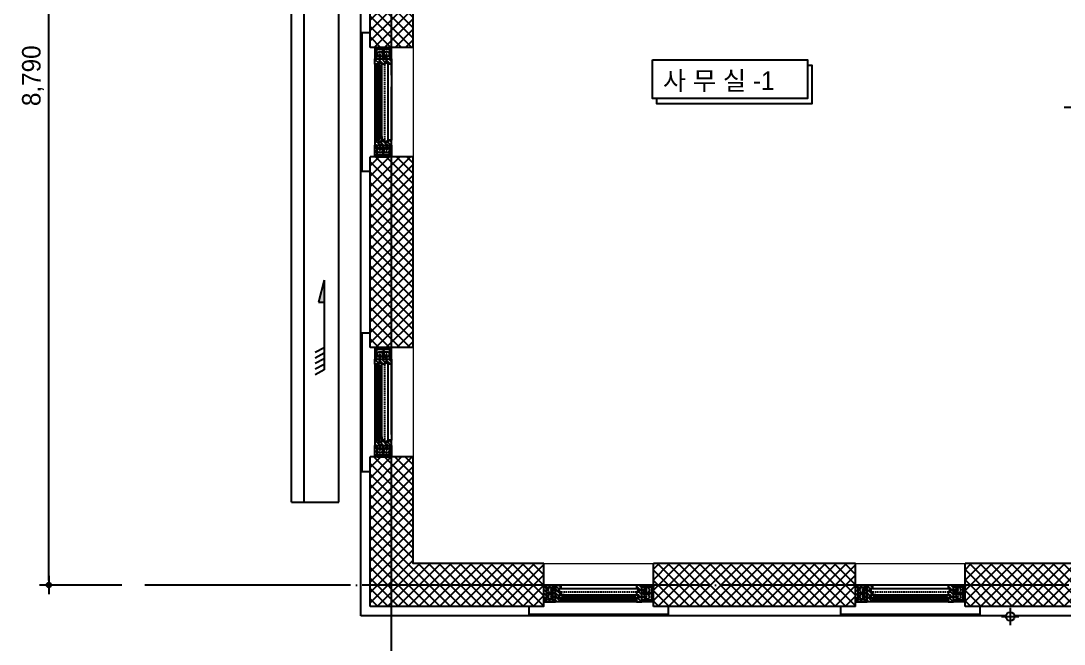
# Model space of a CAD drawing. Extents: x 25324 to 58964, y -129942 to -106182.
# Drawn here: x 30060 to 39065, y -122017 to -116638 of the extents above; entities that cross this region are included whole.
import ezdxf

# ---------------------------------------------------------------- set-up
doc = ezdxf.new("R2010")
doc.units = 0
doc.header["$LTSCALE"] = 50
doc.header["$MEASUREMENT"] = 0
doc.header["$PDMODE"] = 35
doc.header["$PDSIZE"] = -10
doc.linetypes.add('CEN', pattern=[62, 60, -1, 0, -1])
doc.linetypes.add('HIDDEN', pattern=[0.375, 0.25, -0.125])
doc.layers.get('0').update_dxf_attribs({"linetype": 'CONTINUOUS'})
doc.layers.get('DEFPOINTS').update_dxf_attribs({"linetype": 'CONTINUOUS'})
for name, color, linetype in [('4', 4, 'CONTINUOUS'), ('9', 9, 'CONTINUOUS'), ('CEN', 1, 'CEN'), ('COR', 4, 'CONTINUOUS'), ('DIM', 7, 'CONTINUOUS'), ('ele-3', 6, 'CONTINUOUS'), ('h', 5, 'CONTINUOUS'), ('ha', 30, 'CONTINUOUS'), ('hid', 5, 'HIDDEN'), ('SYM', 7, 'CONTINUOUS'), ('W-1', 3, 'CONTINUOUS'), ('W-2', 2, 'CONTINUOUS'), ('WAL', 3, 'CONTINUOUS'), ('WID', 4, 'CONTINUOUS')]:
    doc.layers.add(name, color=color, linetype=linetype)
doc.layers.add('입면파란선', color=4, linetype='CONTINUOUS', lineweight=20)
doc.styles.add('GHS', font='HYWULM_0.TTF')
doc.styles.add('현창', font='HYWULM_0.TTF')
doc.dimstyles.new('STANDARD$0', dxfattribs={"dimscale": 30, "dimtxt": 3, "dimasz": 1, "dimexe": 2, "dimexo": 5, "dimgap": 0.9, "dimtad": 1, "dimtoh": 1, "dimdec": 4, "dimzin": 0, "dimdsep": 46, "dimlunit": 6, "dimtxsty": 'GHS', "dimblk1": 'DIMDOT', "dimblk2": 'DIMDOT', "dimsah": 1, "dimcen": 0.09, "dimadec": 0, "dimazin": 0, "dimtfac": 1, "dimtdec": 4, "dimtofl": 0, "dimtmove": 2, "dimatfit": 3, "dimldrblk": 'DIMDOT', "dimfxl": 1, "dimtolj": 1, "dimtzin": 0, "dimarcsym": 0})
pattern_1 = [(315, (-52535.362, -196243.892), (-15.715448, -15.715448), [])]
pattern_2 = [(315, (-52480.362, -196243.892), (-15.715448, -15.715448), [])]
pattern_3 = [(45, (140451.55, -233851.844), (-44.90128, 44.90128), []), (135, (140451.55, -233851.844), (-44.90128, -44.90128), [])]
pattern_4 = [(315, (-49845.362, -196243.892), (-15.715448, -15.715448), [])]
pattern_5 = [(315, (-49790.362, -196243.892), (-15.715448, -15.715448), [])]
pattern_6 = [(135, (-41477.07, -204922.183), (-15.715448, -15.715448), [])]
pattern_7 = [(135, (-41477.07, -207512.183), (-15.715448, -15.715448), [])]
pattern_8 = [(135, (-41477.07, -207457.183), (-15.715448, -15.715448), [])]
pattern_9 = [(135, (-41477.07, -204867.183), (-15.715448, -15.715448), [])]

# ---------------------------------------------------------------- blocks, each defined once
blk = doc.blocks.new('화살표')
at = {"layer": 'COR'}
blk.add_hatch(color=256, dxfattribs=at).paths.add_polyline_path([(8, 2), (246, 2), (246, 64)])
for p, q in [((8, 2), (246, 64)), ((8, 2), (977, 2)), ((246, 64), (246, 2)), ((737, 2), (789, 100)), ((797, 2), (849, 100)), ((857, 2), (909, 100)), ((917, 2), (969, 100)), ((977, 2), (1029, 100))]:
    blk.add_line(p, q, dxfattribs=at)
blk = doc.blocks.new('배수로화살표')
at = {"layer": 'DIM', "xscale": -1.600000000005821, "yscale": 1.600000000005821, "zscale": 1.6}
blk.add_blockref('화살표', (-6804, 3761), dxfattribs=at)
blk = doc.blocks.new('DIMDOT')
at = {"linetype": 'Continuous'}
blk.add_line((-2, 0), (2, 0), dxfattribs=at)
for radius in [0.5, 0.25]:
    blk.add_circle((0, 0), radius, dxfattribs=at)
blk = doc.blocks.new('*D18')
at = {"layer": 'DEFPOINTS', "color": 0}
for p in [(30300.4, -112716.6), (31130.7, -112716.6), (31130.7, -121506.6)]:
    blk.add_point(p, dxfattribs=at)
at = {"layer": 'SYM', "color": 211, "lineweight": -2}
for p, q in [((30930.7, -112716.6), (30220.4, -112716.6)), ((30300.4, -121466.6), (30300.4, -112756.6)), ((30930.7, -121506.6), (30220.4, -121506.6))]:
    blk.add_line(p, q, dxfattribs=at)
at = {"layer": 'SYM', "color": 211, "lineweight": -2, "xscale": 40, "yscale": 40, "zscale": 40}
for p, rotation in [((30300.4, -112716.6), 90), ((30300.4, -121506.6), 270)]:
    blk.add_blockref('DIMDOT', p, dxfattribs=dict(at, rotation=rotation))
at = {"layer": 'SYM', "color": 0, "insert": (30164.8, -117111.6), "char_height": 160, "attachment_point": 5, "rotation": 90, "style": '현창'}
blk.add_mtext('\\A1;8,790', dxfattribs=at)

msp = doc.modelspace()

# ---------------------------------------------------------------- hatches: boundary and pattern name
at = {"layer": '9'}
h = msp.add_hatch(dxfattribs=at)
h.set_pattern_fill('ANSI31', color=256, scale=7, angle=450, style=0)
h.set_pattern_definition([(135, (-41460.763, -204867.183), (-15.715448, -15.715448), [])])
h.paths.add_polyline_path([(33115.27082, -116966.55083), (33133.27082, -116966.55083), (33133.27082, -116866.55083), (33115.27082, -116866.55083)])
h = msp.add_hatch(dxfattribs=at)
h.set_pattern_fill('ANSI31', color=256, scale=7, angle=450, style=0)
h.set_pattern_definition(pattern_9)
h.paths.add_polyline_path([(33133.27082, -116884.55083), (33133.27082, -116866.55083), (33242.27082, -116866.55083), (33242.27082, -116884.55083)])
h = msp.add_hatch(dxfattribs=at)
h.set_pattern_fill('ANSI31', color=256, scale=7, angle=450, style=0)
h.set_pattern_definition([(135, (-41333.763, -204867.183), (-15.715448, -15.715448), [])])
h.paths.add_polyline_path([(33242.27082, -116966.55083), (33260.27082, -116966.55083), (33260.27082, -116866.55083), (33242.27082, -116866.55083)])
h = msp.add_hatch(dxfattribs=at)
h.set_pattern_fill('ANSI31', color=256, scale=7, angle=450, style=0)
h.set_pattern_definition([(135, (98827.343, 15740.744), (-15.7154482, -15.7154482), [])])
h.paths.add_polyline_path([(33146.27082, -116996.55083), (33146.27082, -117011.55083), (33115.27082, -117011.55083), (33115.27082, -116996.55083), (33115.27082, -116966.55083), (33260.27082, -116966.55083), (33260.27082, -117011.55083), (33230.27082, -117011.55083), (33230.27082, -116996.55083), (33200.27082, -116996.55083), (33200.27082, -117011.55083), (33176.27082, -117011.55083), (33176.27082, -116996.55083)])
h = msp.add_hatch(dxfattribs=at)
h.set_pattern_fill('ANSI31', color=256, scale=7, angle=450, style=0)
h.set_pattern_definition(pattern_9)
h.paths.add_polyline_path([(33183.27082, -116894.55083), (33193.27082, -116894.55083), (33193.27082, -116956.55083), (33183.27082, -116956.55083)])
h = msp.add_hatch(dxfattribs=at)
h.set_pattern_fill('ANSI31', color=256, scale=7, angle=360, style=0)
h.set_pattern_definition([(315, (-55870.314, -190427.8), (-15.715448, -15.715448), [])])
h.paths.add_polyline_path([(33161.27082, -117032.55083), (33161.27082, -117041.55083), (33176.27082, -117041.55083), (33176.27082, -116996.55083), (33146.27082, -116996.55083), (33146.27082, -117032.55083), (33153.27082, -117032.55083), (33156.27082, -117032.55083)])
h = msp.add_hatch(dxfattribs=at)
h.set_pattern_fill('ANSI31', color=256, scale=7, angle=450, style=0)
h.set_pattern_definition([(315, (97751.754, -147666.57), (15.715448, 15.715448), [])])
h.paths.add_polyline_path([(33151.27082, -117348.05083), (33151.27082, -117330.05083), (33153.77082, -117324.05083), (33156.27082, -117324.05083), (33156.27082, -117331.05083), (33161.27082, -117331.05083), (33161.27082, -117324.05083), (33171.27082, -117324.05083), (33171.27082, -117354.05083), (33161.27082, -117354.05083), (33161.27082, -117347.05083), (33156.27082, -117347.05083), (33156.27082, -117354.05083), (33153.77082, -117354.05083)])
h = msp.add_hatch(dxfattribs=at)
h.set_pattern_fill('ANSI31', color=256, scale=7, angle=450, style=0)
h.set_pattern_definition([(315, (97751.754, -147666.57), (15.715448, 15.715448), [])])
h.paths.add_polyline_path([(33151.27082, -117348.05083), (33151.27082, -117330.05083), (33153.77082, -117324.05083), (33156.27082, -117324.05083), (33156.27082, -117331.05083), (33161.27082, -117331.05083), (33161.27082, -117324.05083), (33171.27082, -117324.05083), (33171.27082, -117354.05083), (33161.27082, -117354.05083), (33161.27082, -117347.05083), (33156.27082, -117347.05083), (33156.27082, -117354.05083), (33153.77082, -117354.05083)])
h = msp.add_hatch(dxfattribs=at)
h.set_pattern_fill('ANSI31', color=256, scale=7, angle=450, style=0)
h.set_pattern_definition([(135, (98827.343, 15955.744), (-15.7154482, -15.7154482), [])])
h.paths.add_polyline_path([(33146.27082, -117681.55083), (33146.27082, -117666.55083), (33115.27082, -117666.55083), (33115.27082, -117681.55083), (33115.27082, -117711.55083), (33260.27082, -117711.55083), (33260.27082, -117666.55083), (33230.27082, -117666.55083), (33230.27082, -117681.55083), (33200.27082, -117681.55083), (33200.27082, -117666.55083), (33176.27082, -117666.55083), (33176.27082, -117681.55083)])
h = msp.add_hatch(dxfattribs=at)
h.set_pattern_fill('ANSI31', color=256, scale=7, angle=360, style=0)
h.set_pattern_definition([(45, (-55870.314, -44250.302), (-15.715448, 15.715448), [])])
h.paths.add_polyline_path([(33161.27082, -117645.55083), (33161.27082, -117636.55083), (33176.27082, -117636.55083), (33176.27082, -117681.55083), (33146.27082, -117681.55083), (33146.27082, -117645.55083), (33153.27082, -117645.55083), (33156.27082, -117645.55083)])
h = msp.add_hatch(dxfattribs=at)
h.set_pattern_fill('ANSI31', color=256, scale=7, angle=450, style=0)
h.set_pattern_definition([(135, (-41460.763, -204922.183), (-15.715448, -15.715448), [])])
h.paths.add_polyline_path([(33115.27082, -117711.55083), (33133.27082, -117711.55083), (33133.27082, -117811.55083), (33115.27082, -117811.55083)])
h = msp.add_hatch(dxfattribs=at)
h.set_pattern_fill('ANSI31', color=256, scale=7, angle=450, style=0)
h.set_pattern_definition(pattern_6)
h.paths.add_polyline_path([(33183.27082, -117783.55083), (33193.27082, -117783.55083), (33193.27082, -117721.55083), (33183.27082, -117721.55083)])
h = msp.add_hatch(dxfattribs=at)
h.set_pattern_fill('ANSI31', color=256, scale=7, angle=450, style=0)
h.set_pattern_definition([(135, (-41333.763, -204922.183), (-15.715448, -15.715448), [])])
h.paths.add_polyline_path([(33242.27082, -117711.55083), (33260.27082, -117711.55083), (33260.27082, -117811.55083), (33242.27082, -117811.55083)])
h = msp.add_hatch(dxfattribs=at)
h.set_pattern_fill('ANSI31', color=256, scale=7, angle=450, style=0)
h.set_pattern_definition(pattern_6)
h.paths.add_polyline_path([(33133.27082, -117793.55083), (33133.27082, -117811.55083), (33242.27082, -117811.55083), (33242.27082, -117793.55083)])
h = msp.add_hatch(dxfattribs=at)
h.set_pattern_fill('ANSI31', color=256, scale=7, angle=450, style=0)
h.set_pattern_definition([(135, (-41460.763, -207457.183), (-15.715448, -15.715448), [])])
h.paths.add_polyline_path([(33115.27082, -119556.55083), (33133.27082, -119556.55083), (33133.27082, -119456.55083), (33115.27082, -119456.55083)])
h = msp.add_hatch(dxfattribs=at)
h.set_pattern_fill('ANSI31', color=256, scale=7, angle=450, style=0)
h.set_pattern_definition(pattern_8)
h.paths.add_polyline_path([(33133.27082, -119474.55083), (33133.27082, -119456.55083), (33242.27082, -119456.55083), (33242.27082, -119474.55083)])
h = msp.add_hatch(dxfattribs=at)
h.set_pattern_fill('ANSI31', color=256, scale=7, angle=450, style=0)
h.set_pattern_definition(pattern_8)
h.paths.add_polyline_path([(33183.27082, -119484.55083), (33193.27082, -119484.55083), (33193.27082, -119546.55083), (33183.27082, -119546.55083)])
h = msp.add_hatch(dxfattribs=at)
h.set_pattern_fill('ANSI31', color=256, scale=7, angle=450, style=0)
h.set_pattern_definition([(135, (-41333.763, -207457.183), (-15.715448, -15.715448), [])])
h.paths.add_polyline_path([(33242.27082, -119556.55083), (33260.27082, -119556.55083), (33260.27082, -119456.55083), (33242.27082, -119456.55083)])
h = msp.add_hatch(dxfattribs=at)
h.set_pattern_fill('ANSI31', color=256, scale=7, angle=450, style=0)
h.set_pattern_definition([(135, (98827.343, 13150.744), (-15.7154482, -15.7154482), [])])
h.paths.add_polyline_path([(33146.27082, -119586.55083), (33146.27082, -119601.55083), (33115.27082, -119601.55083), (33115.27082, -119586.55083), (33115.27082, -119556.55083), (33260.27082, -119556.55083), (33260.27082, -119601.55083), (33230.27082, -119601.55083), (33230.27082, -119586.55083), (33200.27082, -119586.55083), (33200.27082, -119601.55083), (33176.27082, -119601.55083), (33176.27082, -119586.55083)])
h = msp.add_hatch(dxfattribs=at)
h.set_pattern_fill('ANSI31', color=256, scale=7, angle=360, style=0)
h.set_pattern_definition([(315, (-55870.314, -193017.8), (-15.715448, -15.715448), [])])
h.paths.add_polyline_path([(33161.27082, -119622.55083), (33161.27082, -119631.55083), (33176.27082, -119631.55083), (33176.27082, -119586.55083), (33146.27082, -119586.55083), (33146.27082, -119622.55083), (33153.27082, -119622.55083), (33156.27082, -119622.55083)])
h = msp.add_hatch(dxfattribs=at)
h.set_pattern_fill('ANSI31', color=256, scale=7, angle=450, style=0)
h.set_pattern_definition([(315, (97751.754, -150256.57), (15.715448, 15.715448), [])])
h.paths.add_polyline_path([(33151.27082, -119938.05083), (33151.27082, -119920.05083), (33153.77082, -119914.05083), (33156.27082, -119914.05083), (33156.27082, -119921.05083), (33161.27082, -119921.05083), (33161.27082, -119914.05083), (33171.27082, -119914.05083), (33171.27082, -119944.05083), (33161.27082, -119944.05083), (33161.27082, -119937.05083), (33156.27082, -119937.05083), (33156.27082, -119944.05083), (33153.77082, -119944.05083)])
h = msp.add_hatch(dxfattribs=at)
h.set_pattern_fill('ANSI31', color=256, scale=7, angle=450, style=0)
h.set_pattern_definition([(135, (98827.343, 13365.744), (-15.7154482, -15.7154482), [])])
h.paths.add_polyline_path([(33146.27082, -120271.55083), (33146.27082, -120256.55083), (33115.27082, -120256.55083), (33115.27082, -120271.55083), (33115.27082, -120301.55083), (33260.27082, -120301.55083), (33260.27082, -120256.55083), (33230.27082, -120256.55083), (33230.27082, -120271.55083), (33200.27082, -120271.55083), (33200.27082, -120256.55083), (33176.27082, -120256.55083), (33176.27082, -120271.55083)])
h = msp.add_hatch(dxfattribs=at)
h.set_pattern_fill('ANSI31', color=256, scale=7, angle=450, style=0)
h.set_pattern_definition([(135, (-41460.763, -207512.183), (-15.715448, -15.715448), [])])
h.paths.add_polyline_path([(33115.27082, -120301.55083), (33133.27082, -120301.55083), (33133.27082, -120401.55083), (33115.27082, -120401.55083)])
h = msp.add_hatch(dxfattribs=at)
h.set_pattern_fill('ANSI31', color=256, scale=7, angle=360, style=0)
h.set_pattern_definition([(45, (-55870.314, -46840.302), (-15.715448, 15.715448), [])])
h.paths.add_polyline_path([(33161.27082, -120235.55083), (33161.27082, -120226.55083), (33176.27082, -120226.55083), (33176.27082, -120271.55083), (33146.27082, -120271.55083), (33146.27082, -120235.55083), (33153.27082, -120235.55083), (33156.27082, -120235.55083)])
h = msp.add_hatch(dxfattribs=at)
h.set_pattern_fill('ANSI31', color=256, scale=7, angle=450, style=0)
h.set_pattern_definition(pattern_7)
h.paths.add_polyline_path([(33183.27082, -120373.55083), (33193.27082, -120373.55083), (33193.27082, -120311.55083), (33183.27082, -120311.55083)])
h = msp.add_hatch(dxfattribs=at)
h.set_pattern_fill('ANSI31', color=256, scale=7, angle=450, style=0)
h.set_pattern_definition([(135, (-41333.763, -207512.183), (-15.715448, -15.715448), [])])
h.paths.add_polyline_path([(33242.27082, -120301.55083), (33260.27082, -120301.55083), (33260.27082, -120401.55083), (33242.27082, -120401.55083)])
h = msp.add_hatch(dxfattribs=at)
h.set_pattern_fill('ANSI31', color=256, scale=7, angle=450, style=0)
h.set_pattern_definition(pattern_7)
h.paths.add_polyline_path([(33133.27082, -120383.55083), (33133.27082, -120401.55083), (33242.27082, -120401.55083), (33242.27082, -120383.55083)])
h = msp.add_hatch(dxfattribs=at)
h.set_pattern_fill('ANSI31', color=256, scale=7, angle=360, style=0)
h.set_pattern_definition([(315, (-52535.362, -196100.585), (-15.715448, -15.715448), [])])
h.paths.add_polyline_path([(34675.27082, -121524.55083), (34675.27082, -121506.55083), (34575.27082, -121506.55083), (34575.27082, -121524.55083)])
h = msp.add_hatch(dxfattribs=at)
h.set_pattern_fill('ANSI31', color=256, scale=7, angle=360, style=0)
h.set_pattern_definition(pattern_1)
h.paths.add_polyline_path([(34593.27082, -121633.55083), (34575.27082, -121633.55083), (34575.27082, -121524.55083), (34593.27082, -121524.55083)])
h = msp.add_hatch(dxfattribs=at)
h.set_pattern_fill('ANSI31', color=256, scale=7, angle=360, style=0)
h.set_pattern_definition([(315, (168342.565, -55939.478), (-15.7154482, -15.7154482), [])])
h.paths.add_polyline_path([(34705.27082, -121620.55083), (34720.27082, -121620.55083), (34720.27082, -121651.55083), (34705.27082, -121651.55083), (34675.27082, -121651.55083), (34675.27082, -121506.55083), (34720.27082, -121506.55083), (34720.27082, -121536.55083), (34705.27082, -121536.55083), (34705.27082, -121566.55083), (34720.27082, -121566.55083), (34720.27082, -121590.55083), (34705.27082, -121590.55083)])
h = msp.add_hatch(dxfattribs=at)
h.set_pattern_fill('ANSI31', color=256, scale=7, angle=360, style=0)
h.set_pattern_definition([(315, (168127.565, -55939.478), (-15.7154482, -15.7154482), [])])
h.paths.add_polyline_path([(35390.27082, -121620.55083), (35375.27082, -121620.55083), (35375.27082, -121651.55083), (35390.27082, -121651.55083), (35420.27082, -121651.55083), (35420.27082, -121506.55083), (35375.27082, -121506.55083), (35375.27082, -121536.55083), (35390.27082, -121536.55083), (35390.27082, -121566.55083), (35375.27082, -121566.55083), (35375.27082, -121590.55083), (35390.27082, -121590.55083)])
h = msp.add_hatch(dxfattribs=at)
h.set_pattern_fill('ANSI31', color=256, scale=7, angle=360, style=0)
h.set_pattern_definition([(315, (-52480.362, -196100.585), (-15.715448, -15.715448), [])])
h.paths.add_polyline_path([(35420.27082, -121524.55083), (35420.27082, -121506.55083), (35520.27082, -121506.55083), (35520.27082, -121524.55083)])
h = msp.add_hatch(dxfattribs=at)
h.set_pattern_fill('ANSI31', color=256, scale=7, angle=360, style=0)
h.set_pattern_definition(pattern_2)
h.paths.add_polyline_path([(35502.27082, -121633.55083), (35520.27082, -121633.55083), (35520.27082, -121524.55083), (35502.27082, -121524.55083)])
h = msp.add_hatch(dxfattribs=at)
h.set_pattern_fill('ANSI31', color=256, scale=7, angle=360, style=0)
h.set_pattern_definition([(315, (-49845.362, -196100.585), (-15.715448, -15.715448), [])])
h.paths.add_polyline_path([(37365.27082, -121524.55083), (37365.27082, -121506.55083), (37265.27082, -121506.55083), (37265.27082, -121524.55083)])
h = msp.add_hatch(dxfattribs=at)
h.set_pattern_fill('ANSI31', color=256, scale=7, angle=360, style=0)
h.set_pattern_definition(pattern_4)
h.paths.add_polyline_path([(37283.27082, -121633.55083), (37265.27082, -121633.55083), (37265.27082, -121524.55083), (37283.27082, -121524.55083)])
h = msp.add_hatch(dxfattribs=at)
h.set_pattern_fill('ANSI31', color=256, scale=7, angle=360, style=0)
h.set_pattern_definition([(315, (171032.565, -55939.478), (-15.7154482, -15.7154482), [])])
h.paths.add_polyline_path([(37395.27082, -121620.55083), (37410.27082, -121620.55083), (37410.27082, -121651.55083), (37395.27082, -121651.55083), (37365.27082, -121651.55083), (37365.27082, -121506.55083), (37410.27082, -121506.55083), (37410.27082, -121536.55083), (37395.27082, -121536.55083), (37395.27082, -121566.55083), (37410.27082, -121566.55083), (37410.27082, -121590.55083), (37395.27082, -121590.55083)])
h = msp.add_hatch(dxfattribs=at)
h.set_pattern_fill('ANSI31', color=256, scale=7, angle=360, style=0)
h.set_pattern_definition([(315, (170817.565, -55939.478), (-15.7154482, -15.7154482), [])])
h.paths.add_polyline_path([(38080.27082, -121620.55083), (38065.27082, -121620.55083), (38065.27082, -121651.55083), (38080.27082, -121651.55083), (38110.27082, -121651.55083), (38110.27082, -121506.55083), (38065.27082, -121506.55083), (38065.27082, -121536.55083), (38080.27082, -121536.55083), (38080.27082, -121566.55083), (38065.27082, -121566.55083), (38065.27082, -121590.55083), (38080.27082, -121590.55083)])
h = msp.add_hatch(dxfattribs=at)
h.set_pattern_fill('ANSI31', color=256, scale=7, angle=360, style=0)
h.set_pattern_definition([(315, (-49790.362, -196100.585), (-15.715448, -15.715448), [])])
h.paths.add_polyline_path([(38110.27082, -121524.55083), (38110.27082, -121506.55083), (38210.27082, -121506.55083), (38210.27082, -121524.55083)])
h = msp.add_hatch(dxfattribs=at)
h.set_pattern_fill('ANSI31', color=256, scale=7, angle=360, style=0)
h.set_pattern_definition(pattern_5)
h.paths.add_polyline_path([(38192.27082, -121633.55083), (38210.27082, -121633.55083), (38210.27082, -121524.55083), (38192.27082, -121524.55083)])
h = msp.add_hatch(dxfattribs=at)
h.set_pattern_fill('ANSI31', color=256, scale=7, angle=360, style=0)
h.set_pattern_definition([(315, (-52535.362, -196227.585), (-15.715448, -15.715448), [])])
h.paths.add_polyline_path([(34675.27082, -121651.55083), (34675.27082, -121633.55083), (34575.27082, -121633.55083), (34575.27082, -121651.55083)])
h = msp.add_hatch(dxfattribs=at)
h.set_pattern_fill('ANSI31', color=256, scale=7, angle=360, style=0)
h.set_pattern_definition(pattern_1)
h.paths.add_polyline_path([(34603.27082, -121583.55083), (34603.27082, -121573.55083), (34665.27082, -121573.55083), (34665.27082, -121583.55083)])
h = msp.add_hatch(dxfattribs=at)
h.set_pattern_fill('ANSI31', color=256, scale=7, angle=270, style=0)
h.set_pattern_definition([(45, (108136.52, -210637.135), (15.715448, -15.715448), [])])
h.paths.add_polyline_path([(34741.27082, -121605.55083), (34750.27082, -121605.55083), (34750.27082, -121590.55083), (34705.27082, -121590.55083), (34705.27082, -121620.55083), (34741.27082, -121620.55083), (34741.27082, -121613.55083), (34741.27082, -121610.55083)])
h = msp.add_hatch(dxfattribs=at)
h.set_pattern_fill('ANSI31', color=256, scale=7, angle=360, style=0)
h.set_pattern_definition([(135, (4720.252, -57015.068), (15.715448, 15.715448), [])])
h.paths.add_polyline_path([(35038.77082, -121615.55083), (35056.77082, -121615.55083), (35062.77082, -121613.05083), (35062.77082, -121610.55083), (35055.77082, -121610.55083), (35055.77082, -121605.55083), (35062.77082, -121605.55083), (35062.77082, -121595.55083), (35032.77082, -121595.55083), (35032.77082, -121605.55083), (35039.77082, -121605.55083), (35039.77082, -121610.55083), (35032.77082, -121610.55083), (35032.77082, -121613.05083)])
h = msp.add_hatch(dxfattribs=at)
h.set_pattern_fill('ANSI31', color=256, scale=7, angle=270, style=0)
h.set_pattern_definition([(135, (-38040.978, -210637.135), (-15.715448, -15.715448), [])])
h.paths.add_polyline_path([(35354.27082, -121605.55083), (35345.27082, -121605.55083), (35345.27082, -121590.55083), (35390.27082, -121590.55083), (35390.27082, -121620.55083), (35354.27082, -121620.55083), (35354.27082, -121613.55083), (35354.27082, -121610.55083)])
h = msp.add_hatch(dxfattribs=at)
h.set_pattern_fill('ANSI31', color=256, scale=7, angle=360, style=0)
h.set_pattern_definition([(315, (-52480.362, -196227.585), (-15.715448, -15.715448), [])])
h.paths.add_polyline_path([(35420.27082, -121651.55083), (35420.27082, -121633.55083), (35520.27082, -121633.55083), (35520.27082, -121651.55083)])
h = msp.add_hatch(dxfattribs=at)
h.set_pattern_fill('ANSI31', color=256, scale=7, angle=360, style=0)
h.set_pattern_definition(pattern_2)
h.paths.add_polyline_path([(35492.27082, -121583.55083), (35492.27082, -121573.55083), (35430.27082, -121573.55083), (35430.27082, -121583.55083)])
h = msp.add_hatch(dxfattribs=at)
h.set_pattern_fill('ANSI31', color=256, scale=7, angle=360, style=0)
h.set_pattern_definition([(315, (-49845.362, -196227.585), (-15.715448, -15.715448), [])])
h.paths.add_polyline_path([(37365.27082, -121651.55083), (37365.27082, -121633.55083), (37265.27082, -121633.55083), (37265.27082, -121651.55083)])
h = msp.add_hatch(dxfattribs=at)
h.set_pattern_fill('ANSI31', color=256, scale=7, angle=360, style=0)
h.set_pattern_definition(pattern_4)
h.paths.add_polyline_path([(37293.27082, -121583.55083), (37293.27082, -121573.55083), (37355.27082, -121573.55083), (37355.27082, -121583.55083)])
h = msp.add_hatch(dxfattribs=at)
h.set_pattern_fill('ANSI31', color=256, scale=7, angle=270, style=0)
h.set_pattern_definition([(45, (110826.52, -210637.135), (15.715448, -15.715448), [])])
h.paths.add_polyline_path([(37431.27082, -121605.55083), (37440.27082, -121605.55083), (37440.27082, -121590.55083), (37395.27082, -121590.55083), (37395.27082, -121620.55083), (37431.27082, -121620.55083), (37431.27082, -121613.55083), (37431.27082, -121610.55083)])
h = msp.add_hatch(dxfattribs=at)
h.set_pattern_fill('ANSI31', color=256, scale=7, angle=360, style=0)
h.set_pattern_definition([(135, (7410.252, -57015.068), (15.715448, 15.715448), [])])
h.paths.add_polyline_path([(37728.77082, -121615.55083), (37746.77082, -121615.55083), (37752.77082, -121613.05083), (37752.77082, -121610.55083), (37745.77082, -121610.55083), (37745.77082, -121605.55083), (37752.77082, -121605.55083), (37752.77082, -121595.55083), (37722.77082, -121595.55083), (37722.77082, -121605.55083), (37729.77082, -121605.55083), (37729.77082, -121610.55083), (37722.77082, -121610.55083), (37722.77082, -121613.05083)])
h = msp.add_hatch(dxfattribs=at)
h.set_pattern_fill('ANSI31', color=256, scale=7, angle=270, style=0)
h.set_pattern_definition([(135, (-35350.978, -210637.135), (-15.715448, -15.715448), [])])
h.paths.add_polyline_path([(38044.27082, -121605.55083), (38035.27082, -121605.55083), (38035.27082, -121590.55083), (38080.27082, -121590.55083), (38080.27082, -121620.55083), (38044.27082, -121620.55083), (38044.27082, -121613.55083), (38044.27082, -121610.55083)])
h = msp.add_hatch(dxfattribs=at)
h.set_pattern_fill('ANSI31', color=256, scale=7, angle=360, style=0)
h.set_pattern_definition([(315, (-49790.362, -196227.585), (-15.715448, -15.715448), [])])
h.paths.add_polyline_path([(38110.27082, -121651.55083), (38110.27082, -121633.55083), (38210.27082, -121633.55083), (38210.27082, -121651.55083)])
h = msp.add_hatch(dxfattribs=at)
h.set_pattern_fill('ANSI31', color=256, scale=7, angle=360, style=0)
h.set_pattern_definition(pattern_5)
h.paths.add_polyline_path([(38182.27082, -121583.55083), (38182.27082, -121573.55083), (38120.27082, -121573.55083), (38120.27082, -121583.55083)])
at = {"layer": 'h'}
h = msp.add_hatch(dxfattribs=at)
h.set_pattern_fill('ANSI37', color=256, scale=20, style=0)
h.set_pattern_definition(pattern_3)
h.paths.add_polyline_path([(33445.27082, -117811.55083), (33075.27082, -117811.55083), (33075.27082, -119456.55083), (33084.19126, -119456.55083), (33445.27082, -119456.55083)])
h.paths.add_polyline_path([(33445.27082, -114761.55083), (33075.27082, -114761.55083), (33075.27082, -116866.55083), (33084.27082, -116866.55083), (33445.27082, -116866.55083)])
h = msp.add_hatch(dxfattribs=at)
h.set_pattern_fill('ANSI37', color=256, scale=20, style=0)
h.set_pattern_definition(pattern_3)
h.paths.add_polyline_path([(40095.27082, -121321.55083), (38210.27082, -121321.55083), (38210.27082, -121691.55083), (40095.27082, -121691.55083), (40095.27082, -121682.47128)])
h.paths.add_polyline_path([(37265.27082, -121321.55083), (35520.27082, -121321.55083), (35520.27082, -121691.55083), (37265.27082, -121691.55083), (37265.27082, -121682.47128)])
h.paths.add_polyline_path([(34575.27082, -121321.55083), (33445.27082, -121321.55083), (33445.27082, -120401.55083), (33075.27082, -120401.55083), (33075.27082, -121691.55083), (34575.27082, -121691.55083), (34575.27082, -121682.47128)])

# ---------------------------------------------------------------- linework, layer by layer
for p, q in [((33235.57811, -116866.55083), (33242.27082, -116866.55083)), ((33235.57811, -119456.55083), (33242.27082, -119456.55083)), ((35520.27082, -121531.24353), (35520.27082, -121524.55083)), ((38210.27082, -121531.24354), (38210.27082, -121524.55083))]:
    msp.add_line(p, q)
for points in [[(33156.27082, -117041.55083), (33156.27082, -117032.55083), (33146.27082, -117032.55083)], [(33156.27082, -117636.55083), (33156.27082, -117645.55083), (33146.27082, -117645.55083)], [(33156.27082, -119631.55083), (33156.27082, -119622.55083), (33146.27082, -119622.55083)], [(33156.27082, -120226.55083), (33156.27082, -120235.55083), (33146.27082, -120235.55083)], [(34750.27082, -121610.55083), (34741.27082, -121610.55083), (34741.27082, -121620.55083)], [(35345.27082, -121610.55083), (35354.27082, -121610.55083), (35354.27082, -121620.55083)], [(37440.27082, -121610.55083), (37431.27082, -121610.55083), (37431.27082, -121620.55083)], [(38035.27082, -121610.55083), (38044.27082, -121610.55083), (38044.27082, -121620.55083)]]:
    msp.add_lwpolyline(points, close=True)
for centre in [(33159.2605, -116925.55083), (33217.28113, -116925.55083), (33159.2605, -117752.55083), (33217.28113, -117752.55083), (33159.2605, -119515.55083), (33217.28113, -119515.55083), (33159.2605, -120342.55083), (33217.28113, -120342.55083), (34634.27082, -121549.54051), (35461.27082, -121549.54051), (37324.27082, -121549.54051), (38151.27082, -121549.54051), (34634.27082, -121607.56114), (35461.27082, -121607.56114), (37324.27082, -121607.56114), (38151.27082, -121607.56114)]:
    msp.add_circle(centre, 22.5)
for centre, start, end in [((33159.2605, -116996.55083), 180, 0), ((33217.28113, -116996.55083), 180, 0), ((33159.2605, -117681.55083), 0, 180), ((33217.28113, -117681.55083), 0, 180), ((33159.2605, -119586.55083), 180, 0), ((33217.28113, -119586.55083), 180, 0), ((33159.2605, -120271.55083), 0, 180), ((33217.28113, -120271.55083), 0, 180), ((34705.27082, -121549.54051), 270, 90), ((35390.27082, -121549.54051), 90, 270), ((37395.27082, -121549.54051), 270, 90), ((38080.27082, -121549.54051), 90, 270), ((34705.27082, -121607.56114), 270, 90), ((35390.27082, -121607.56114), 90, 270), ((37395.27082, -121607.56114), 270, 90), ((38080.27082, -121607.56114), 90, 270)]:
    msp.add_arc(centre, 5, start, end)
at = {"layer": '4'}
for p, q in [((33115.27082, -117011.55083), (33115.27082, -117666.55083)), ((33260.27082, -117011.55083), (33260.27082, -117666.55083)), ((33115.27082, -119601.55083), (33115.27082, -120256.55083)), ((33260.27082, -119601.55083), (33260.27082, -120256.55083)), ((35375.27082, -121506.55083), (34720.27082, -121506.55083)), ((38065.27082, -121506.55083), (37410.27082, -121506.55083)), ((35375.27082, -121651.55083), (34720.27082, -121651.55083)), ((38065.27082, -121651.55083), (37410.27082, -121651.55083))]:
    msp.add_line(p, q, dxfattribs=at)
at = {"layer": '9'}
for p, q in [((33134.27082, -117666.55083), (33134.27082, -117011.55083)), ((33146.27082, -117645.55083), (33146.27082, -117011.55083)), ((33176.27082, -117681.55083), (33176.27082, -116996.55083)), ((33230.27082, -117666.55083), (33230.27082, -117003.55083)), ((33176.27082, -120271.55083), (33176.27082, -119586.55083)), ((33134.27082, -120256.55083), (33134.27082, -119601.55083)), ((33146.27082, -120235.55083), (33146.27082, -119601.55083)), ((33230.27082, -120256.55083), (33230.27082, -119593.55083)), ((34720.27082, -121536.55083), (35383.27082, -121536.55083)), ((37410.27082, -121536.55083), (38073.27082, -121536.55083)), ((34705.27082, -121590.55083), (35390.27082, -121590.55083)), ((34720.27082, -121632.55083), (35375.27082, -121632.55083)), ((34741.27082, -121620.55083), (35375.27082, -121620.55083)), ((37395.27082, -121590.55083), (38080.27082, -121590.55083)), ((37410.27082, -121632.55083), (38065.27082, -121632.55083)), ((37431.27082, -121620.55083), (38065.27082, -121620.55083))]:
    msp.add_line(p, q, dxfattribs=at)
for points in [[(33161.27082, -117331.05083), (33156.27082, -117331.05083), (33156.27082, -117032.55083), (33161.27082, -117032.55083)], [(33161.27082, -117331.05083), (33156.27082, -117331.05083), (33156.27082, -117032.55083), (33161.27082, -117032.55083)], [(33161.27082, -117347.05083), (33156.27082, -117347.05083), (33156.27082, -117645.55083), (33161.27082, -117645.55083)], [(33161.27082, -119921.05083), (33156.27082, -119921.05083), (33156.27082, -119622.55083), (33161.27082, -119622.55083)], [(33161.27082, -119937.05083), (33156.27082, -119937.05083), (33156.27082, -120235.55083), (33161.27082, -120235.55083)], [(35039.77082, -121605.55083), (35039.77082, -121610.55083), (34741.27082, -121610.55083), (34741.27082, -121605.55083)], [(35055.77082, -121605.55083), (35055.77082, -121610.55083), (35354.27082, -121610.55083), (35354.27082, -121605.55083)], [(37729.77082, -121605.55083), (37729.77082, -121610.55083), (37431.27082, -121610.55083), (37431.27082, -121605.55083)], [(37745.77082, -121605.55083), (37745.77082, -121610.55083), (38044.27082, -121610.55083), (38044.27082, -121605.55083)]]:
    msp.add_lwpolyline(points, close=True, dxfattribs=at)
at = {"layer": 'CEN'}
for p, q in [((33260.27082, -123306.35764), (33260.27082, -109115.62715)), ((54606.54594, -121506.55083), (31130.66025, -121506.55083)), ((38600.27082, -121704.05083), (38600.27082, -121854.05083)), ((38525.27082, -121779.05083), (38675.27082, -121779.05083))]:
    msp.add_line(p, q, dxfattribs=at)
at = {"layer": 'ele-3'}
for points in [[(33075.27082, -117939.05083), (33005.27082, -117939.05083), (33005.27082, -116739.05083), (33075.27082, -116739.05083)], [(33075.11171, -120529.05083), (33005.11171, -120529.05083), (33005.11171, -119329.05083), (33075.11171, -119329.05083)], [(35647.77082, -121691.55083), (35647.77082, -121761.55083), (34447.77082, -121761.55083), (34447.77082, -121691.55083)], [(38337.77082, -121691.55083), (38337.77082, -121761.55083), (37137.77082, -121761.55083), (37137.77082, -121691.55083)]]:
    msp.add_lwpolyline(points, dxfattribs=at)
at = {"layer": 'h'}
msp.add_lwpolyline([(36851.18129, -117019.65154), (36887.72482, -117019.65154), (36887.72482, -117354.57116), (35549.10446, -117354.57116), (35549.10446, -117308.30335)], dxfattribs=at)
at = {"layer": 'ha'}
for p, q in [((32395.27082, -120791.55083), (32395.27082, -111851.55083)), ((32505.27082, -120791.55083), (32505.27082, -111961.55083)), ((32805.27082, -120791.55083), (32805.27082, -112261.55083)), ((32395.27082, -120791.55083), (32805.27082, -120791.55083))]:
    msp.add_line(p, q, dxfattribs=at)
for points in [[(32995.27082, -121771.55083), (32995.27082, -116438.29317)], [(38563.52847, -121771.55083), (32995.27082, -121771.55083)], [(41435.27082, -122011.55083), (41435.27082, -121771.55083), (38637.01316, -121771.55083)]]:
    msp.add_lwpolyline(points, dxfattribs=at)
at = {"layer": 'hid'}
for p, q in [((33156.2605, -116996.55083), (33156.2605, -116925.55083)), ((33162.2605, -116996.55083), (33162.2605, -116925.55083)), ((33214.28113, -116996.55083), (33214.28113, -116925.55083)), ((33220.28113, -116996.55083), (33220.28113, -116925.55083)), ((33200.27082, -117681.55083), (33200.27082, -116996.55083)), ((33156.2605, -117681.55083), (33156.2605, -117752.55083)), ((33162.2605, -117681.55083), (33162.2605, -117752.55083)), ((33214.28113, -117681.55083), (33214.28113, -117752.55083)), ((33220.28113, -117681.55083), (33220.28113, -117752.55083)), ((33156.2605, -119586.55083), (33156.2605, -119515.55083)), ((33162.2605, -119586.55083), (33162.2605, -119515.55083)), ((33200.27082, -120271.55083), (33200.27082, -119586.55083)), ((33214.28113, -119586.55083), (33214.28113, -119515.55083)), ((33220.28113, -119586.55083), (33220.28113, -119515.55083)), ((33156.2605, -120271.55083), (33156.2605, -120342.55083)), ((33162.2605, -120271.55083), (33162.2605, -120342.55083)), ((33214.28113, -120271.55083), (33214.28113, -120342.55083)), ((33220.28113, -120271.55083), (33220.28113, -120342.55083)), ((34705.27082, -121546.54051), (34634.27082, -121546.54051)), ((34705.27082, -121552.54051), (34634.27082, -121552.54051)), ((34705.27082, -121566.55083), (35390.27082, -121566.55083)), ((35390.27082, -121546.54051), (35461.27082, -121546.54051)), ((35390.27082, -121552.54051), (35461.27082, -121552.54051)), ((37395.27082, -121546.54051), (37324.27082, -121546.54051)), ((37395.27082, -121552.54051), (37324.27082, -121552.54051)), ((37395.27082, -121566.55083), (38080.27082, -121566.55083)), ((38080.27082, -121546.54051), (38151.27082, -121546.54051)), ((38080.27082, -121552.54051), (38151.27082, -121552.54051)), ((34705.27082, -121604.56114), (34634.27082, -121604.56114)), ((34705.27082, -121610.56114), (34634.27082, -121610.56114)), ((35390.27082, -121604.56114), (35461.27082, -121604.56114)), ((35390.27082, -121610.56114), (35461.27082, -121610.56114)), ((37395.27082, -121604.56114), (37324.27082, -121604.56114)), ((37395.27082, -121610.56114), (37324.27082, -121610.56114)), ((38080.27082, -121604.56114), (38151.27082, -121604.56114)), ((38080.27082, -121610.56114), (38151.27082, -121610.56114))]:
    msp.add_line(p, q, dxfattribs=at)
for centre, start, end in [((33159.2605, -116925.55083), 0, 180), ((33217.28113, -116925.55083), 0, 180), ((33159.2605, -117752.55083), 180, 0), ((33217.28113, -117752.55083), 180, 0), ((33159.2605, -119515.55083), 0, 180), ((33217.28113, -119515.55083), 0, 180), ((33159.2605, -120342.55083), 180, 0), ((33217.28113, -120342.55083), 180, 0), ((34634.27082, -121549.54051), 90, 270), ((35461.27082, -121549.54051), 270, 90), ((37324.27082, -121549.54051), 90, 270), ((38151.27082, -121549.54051), 270, 90), ((34634.27082, -121607.56114), 90, 270), ((35461.27082, -121607.56114), 270, 90), ((37324.27082, -121607.56114), 90, 270), ((38151.27082, -121607.56114), 270, 90)]:
    msp.add_arc(centre, 3, start, end, dxfattribs=at)
at = {"layer": 'W-1'}
msp.add_line((39365.27082, -117386.8166), (39065.27082, -117386.8166), dxfattribs=at)
at = {"layer": 'W-2'}
for p, q in [((33445.27082, -116866.55083), (33075.27082, -116866.55083)), ((33445.27082, -117811.55083), (33075.27082, -117811.55083)), ((33445.27082, -119456.55083), (33075.27082, -119456.55083)), ((33445.27082, -120401.55083), (33075.27082, -120401.55083)), ((33075.27082, -121691.55083), (33075.27082, -120401.55083)), ((34575.27082, -121691.55083), (34575.27082, -121321.55083)), ((35520.27082, -121691.55083), (35520.27082, -121321.55083)), ((37265.27082, -121691.55083), (37265.27082, -121321.55083)), ((38210.27082, -121691.55083), (38210.27082, -121321.55083)), ((34575.27082, -121691.55083), (33075.27082, -121691.55083))]:
    msp.add_line(p, q, dxfattribs=at)
for points in [[(33075.27082, -116866.55083), (33075.27082, -114761.55083)], [(33445.27082, -116866.55083), (33445.27082, -114761.55083)], [(33075.27082, -119456.55083), (33075.27082, -117811.55083)], [(33445.27082, -119456.55083), (33445.27082, -117811.55083)], [(34575.27082, -121321.55083), (33445.27082, -121321.55083), (33445.27082, -120401.55083)], [(37265.27082, -121321.55083), (35520.27082, -121321.55083)], [(40095.27082, -121321.55083), (38210.27082, -121321.55083)], [(37265.27082, -121691.55083), (35520.27082, -121691.55083)], [(40095.27082, -121691.55083), (38210.27082, -121691.55083)]]:
    msp.add_lwpolyline(points, dxfattribs=at)
msp.add_circle((38600.27082, -121779.05083), 37.5, dxfattribs=at)
at = {"layer": 'WAL'}
for points in [[(33115.27082, -116966.55083), (33133.27082, -116966.55083), (33133.27082, -116866.55083), (33115.27082, -116866.55083)], [(33133.27082, -116884.55083), (33133.27082, -116866.55083), (33242.27082, -116866.55083), (33242.27082, -116884.55083)], [(33242.27082, -116966.55083), (33260.27082, -116966.55083), (33260.27082, -116866.55083), (33242.27082, -116866.55083)], [(33183.27082, -116894.55083), (33193.27082, -116894.55083), (33193.27082, -116956.55083), (33183.27082, -116956.55083)], [(33161.27082, -117032.55083), (33161.27082, -117041.55083), (33176.27082, -117041.55083), (33176.27082, -116996.55083), (33146.27082, -116996.55083), (33146.27082, -117032.55083), (33153.27082, -117032.55083), (33156.27082, -117032.55083)], [(33161.27082, -117645.55083), (33161.27082, -117636.55083), (33176.27082, -117636.55083), (33176.27082, -117681.55083), (33146.27082, -117681.55083), (33146.27082, -117645.55083), (33153.27082, -117645.55083), (33156.27082, -117645.55083)], [(33115.27082, -117711.55083), (33133.27082, -117711.55083), (33133.27082, -117811.55083), (33115.27082, -117811.55083)], [(33183.27082, -117783.55083), (33193.27082, -117783.55083), (33193.27082, -117721.55083), (33183.27082, -117721.55083)], [(33242.27082, -117711.55083), (33260.27082, -117711.55083), (33260.27082, -117811.55083), (33242.27082, -117811.55083)], [(33133.27082, -117793.55083), (33133.27082, -117811.55083), (33242.27082, -117811.55083), (33242.27082, -117793.55083)], [(33115.27082, -119556.55083), (33133.27082, -119556.55083), (33133.27082, -119456.55083), (33115.27082, -119456.55083)], [(33133.27082, -119474.55083), (33133.27082, -119456.55083), (33242.27082, -119456.55083), (33242.27082, -119474.55083)], [(33183.27082, -119484.55083), (33193.27082, -119484.55083), (33193.27082, -119546.55083), (33183.27082, -119546.55083)], [(33242.27082, -119556.55083), (33260.27082, -119556.55083), (33260.27082, -119456.55083), (33242.27082, -119456.55083)], [(33161.27082, -119622.55083), (33161.27082, -119631.55083), (33176.27082, -119631.55083), (33176.27082, -119586.55083), (33146.27082, -119586.55083), (33146.27082, -119622.55083), (33153.27082, -119622.55083), (33156.27082, -119622.55083)], [(33115.27082, -120301.55083), (33133.27082, -120301.55083), (33133.27082, -120401.55083), (33115.27082, -120401.55083)], [(33161.27082, -120235.55083), (33161.27082, -120226.55083), (33176.27082, -120226.55083), (33176.27082, -120271.55083), (33146.27082, -120271.55083), (33146.27082, -120235.55083), (33153.27082, -120235.55083), (33156.27082, -120235.55083)], [(33183.27082, -120373.55083), (33193.27082, -120373.55083), (33193.27082, -120311.55083), (33183.27082, -120311.55083)], [(33242.27082, -120301.55083), (33260.27082, -120301.55083), (33260.27082, -120401.55083), (33242.27082, -120401.55083)], [(33133.27082, -120383.55083), (33133.27082, -120401.55083), (33242.27082, -120401.55083), (33242.27082, -120383.55083)], [(34675.27082, -121524.55083), (34675.27082, -121506.55083), (34575.27082, -121506.55083), (34575.27082, -121524.55083)], [(34593.27082, -121633.55083), (34575.27082, -121633.55083), (34575.27082, -121524.55083), (34593.27082, -121524.55083)], [(35420.27082, -121524.55083), (35420.27082, -121506.55083), (35520.27082, -121506.55083), (35520.27082, -121524.55083)], [(35502.27082, -121633.55083), (35520.27082, -121633.55083), (35520.27082, -121524.55083), (35502.27082, -121524.55083)], [(37365.27082, -121524.55083), (37365.27082, -121506.55083), (37265.27082, -121506.55083), (37265.27082, -121524.55083)], [(37283.27082, -121633.55083), (37265.27082, -121633.55083), (37265.27082, -121524.55083), (37283.27082, -121524.55083)], [(38110.27082, -121524.55083), (38110.27082, -121506.55083), (38210.27082, -121506.55083), (38210.27082, -121524.55083)], [(38192.27082, -121633.55083), (38210.27082, -121633.55083), (38210.27082, -121524.55083), (38192.27082, -121524.55083)], [(34675.27082, -121651.55083), (34675.27082, -121633.55083), (34575.27082, -121633.55083), (34575.27082, -121651.55083)], [(34603.27082, -121583.55083), (34603.27082, -121573.55083), (34665.27082, -121573.55083), (34665.27082, -121583.55083)], [(34741.27082, -121605.55083), (34750.27082, -121605.55083), (34750.27082, -121590.55083), (34705.27082, -121590.55083), (34705.27082, -121620.55083), (34741.27082, -121620.55083), (34741.27082, -121613.55083), (34741.27082, -121610.55083)], [(35354.27082, -121605.55083), (35345.27082, -121605.55083), (35345.27082, -121590.55083), (35390.27082, -121590.55083), (35390.27082, -121620.55083), (35354.27082, -121620.55083), (35354.27082, -121613.55083), (35354.27082, -121610.55083)], [(35420.27082, -121651.55083), (35420.27082, -121633.55083), (35520.27082, -121633.55083), (35520.27082, -121651.55083)], [(35492.27082, -121583.55083), (35492.27082, -121573.55083), (35430.27082, -121573.55083), (35430.27082, -121583.55083)], [(37365.27082, -121651.55083), (37365.27082, -121633.55083), (37265.27082, -121633.55083), (37265.27082, -121651.55083)], [(37293.27082, -121583.55083), (37293.27082, -121573.55083), (37355.27082, -121573.55083), (37355.27082, -121583.55083)], [(37431.27082, -121605.55083), (37440.27082, -121605.55083), (37440.27082, -121590.55083), (37395.27082, -121590.55083), (37395.27082, -121620.55083), (37431.27082, -121620.55083), (37431.27082, -121613.55083), (37431.27082, -121610.55083)], [(38044.27082, -121605.55083), (38035.27082, -121605.55083), (38035.27082, -121590.55083), (38080.27082, -121590.55083), (38080.27082, -121620.55083), (38044.27082, -121620.55083), (38044.27082, -121613.55083), (38044.27082, -121610.55083)], [(38110.27082, -121651.55083), (38110.27082, -121633.55083), (38210.27082, -121633.55083), (38210.27082, -121651.55083)], [(38182.27082, -121583.55083), (38182.27082, -121573.55083), (38120.27082, -121573.55083), (38120.27082, -121583.55083)]]:
    msp.add_lwpolyline(points, close=True, dxfattribs=at)
for points in [[(33146.27082, -116996.55083), (33146.27082, -117011.55083), (33115.27082, -117011.55083), (33115.27082, -116996.55083), (33115.27082, -116966.55083), (33260.27082, -116966.55083), (33260.27082, -117011.55083), (33230.27082, -117011.55083), (33230.27082, -116996.55083), (33200.27082, -116996.55083), (33200.27082, -117011.55083), (33176.27082, -117011.55083), (33176.27082, -116996.55083), (33146.27082, -116996.55083)], [(33165.27082, -116996.55083), (33176.27082, -116996.55083)], [(33151.27082, -117348.05083), (33151.27082, -117330.05083), (33153.77082, -117324.05083), (33156.27082, -117324.05083), (33156.27082, -117331.05083), (33161.27082, -117331.05083), (33161.27082, -117324.05083), (33171.27082, -117324.05083), (33171.27082, -117354.05083), (33161.27082, -117354.05083), (33161.27082, -117347.05083), (33156.27082, -117347.05083), (33156.27082, -117354.05083), (33153.77082, -117354.05083), (33151.27082, -117348.05083)], [(33151.27082, -117348.05083), (33151.27082, -117330.05083), (33153.77082, -117324.05083), (33156.27082, -117324.05083), (33156.27082, -117331.05083), (33161.27082, -117331.05083), (33161.27082, -117324.05083), (33171.27082, -117324.05083), (33171.27082, -117354.05083), (33161.27082, -117354.05083), (33161.27082, -117347.05083), (33156.27082, -117347.05083), (33156.27082, -117354.05083), (33153.77082, -117354.05083), (33151.27082, -117348.05083)], [(33146.27082, -117681.55083), (33146.27082, -117666.55083), (33115.27082, -117666.55083), (33115.27082, -117681.55083), (33115.27082, -117711.55083), (33260.27082, -117711.55083), (33260.27082, -117666.55083), (33230.27082, -117666.55083), (33230.27082, -117681.55083), (33200.27082, -117681.55083), (33200.27082, -117666.55083), (33176.27082, -117666.55083), (33176.27082, -117681.55083), (33146.27082, -117681.55083)], [(33165.27082, -117681.55083), (33176.27082, -117681.55083)], [(33165.27082, -117681.55083), (33176.27082, -117681.55083)], [(33146.27082, -119586.55083), (33146.27082, -119601.55083), (33115.27082, -119601.55083), (33115.27082, -119586.55083), (33115.27082, -119556.55083), (33260.27082, -119556.55083), (33260.27082, -119601.55083), (33230.27082, -119601.55083), (33230.27082, -119586.55083), (33200.27082, -119586.55083), (33200.27082, -119601.55083), (33176.27082, -119601.55083), (33176.27082, -119586.55083), (33146.27082, -119586.55083)], [(33165.27082, -119586.55083), (33176.27082, -119586.55083)], [(33151.27082, -119938.05083), (33151.27082, -119920.05083), (33153.77082, -119914.05083), (33156.27082, -119914.05083), (33156.27082, -119921.05083), (33161.27082, -119921.05083), (33161.27082, -119914.05083), (33171.27082, -119914.05083), (33171.27082, -119944.05083), (33161.27082, -119944.05083), (33161.27082, -119937.05083), (33156.27082, -119937.05083), (33156.27082, -119944.05083), (33153.77082, -119944.05083), (33151.27082, -119938.05083)], [(33146.27082, -120271.55083), (33146.27082, -120256.55083), (33115.27082, -120256.55083), (33115.27082, -120271.55083), (33115.27082, -120301.55083), (33260.27082, -120301.55083), (33260.27082, -120256.55083), (33230.27082, -120256.55083), (33230.27082, -120271.55083), (33200.27082, -120271.55083), (33200.27082, -120256.55083), (33176.27082, -120256.55083), (33176.27082, -120271.55083), (33146.27082, -120271.55083)], [(33165.27082, -120271.55083), (33176.27082, -120271.55083)], [(33165.27082, -120271.55083), (33176.27082, -120271.55083)], [(34705.27082, -121620.55083), (34720.27082, -121620.55083), (34720.27082, -121651.55083), (34705.27082, -121651.55083), (34675.27082, -121651.55083), (34675.27082, -121506.55083), (34720.27082, -121506.55083), (34720.27082, -121536.55083), (34705.27082, -121536.55083), (34705.27082, -121566.55083), (34720.27082, -121566.55083), (34720.27082, -121590.55083), (34705.27082, -121590.55083), (34705.27082, -121620.55083)], [(35390.27082, -121620.55083), (35375.27082, -121620.55083), (35375.27082, -121651.55083), (35390.27082, -121651.55083), (35420.27082, -121651.55083), (35420.27082, -121506.55083), (35375.27082, -121506.55083), (35375.27082, -121536.55083), (35390.27082, -121536.55083), (35390.27082, -121566.55083), (35375.27082, -121566.55083), (35375.27082, -121590.55083), (35390.27082, -121590.55083), (35390.27082, -121620.55083)], [(37395.27082, -121620.55083), (37410.27082, -121620.55083), (37410.27082, -121651.55083), (37395.27082, -121651.55083), (37365.27082, -121651.55083), (37365.27082, -121506.55083), (37410.27082, -121506.55083), (37410.27082, -121536.55083), (37395.27082, -121536.55083), (37395.27082, -121566.55083), (37410.27082, -121566.55083), (37410.27082, -121590.55083), (37395.27082, -121590.55083), (37395.27082, -121620.55083)], [(38080.27082, -121620.55083), (38065.27082, -121620.55083), (38065.27082, -121651.55083), (38080.27082, -121651.55083), (38110.27082, -121651.55083), (38110.27082, -121506.55083), (38065.27082, -121506.55083), (38065.27082, -121536.55083), (38080.27082, -121536.55083), (38080.27082, -121566.55083), (38065.27082, -121566.55083), (38065.27082, -121590.55083), (38080.27082, -121590.55083), (38080.27082, -121620.55083)], [(34705.27082, -121601.55083), (34705.27082, -121590.55083)], [(34705.27082, -121601.55083), (34705.27082, -121590.55083)], [(35038.77082, -121615.55083), (35056.77082, -121615.55083), (35062.77082, -121613.05083), (35062.77082, -121610.55083), (35055.77082, -121610.55083), (35055.77082, -121605.55083), (35062.77082, -121605.55083), (35062.77082, -121595.55083), (35032.77082, -121595.55083), (35032.77082, -121605.55083), (35039.77082, -121605.55083), (35039.77082, -121610.55083), (35032.77082, -121610.55083), (35032.77082, -121613.05083), (35038.77082, -121615.55083)], [(35390.27082, -121601.55083), (35390.27082, -121590.55083)], [(37395.27082, -121601.55083), (37395.27082, -121590.55083)], [(37395.27082, -121601.55083), (37395.27082, -121590.55083)], [(37728.77082, -121615.55083), (37746.77082, -121615.55083), (37752.77082, -121613.05083), (37752.77082, -121610.55083), (37745.77082, -121610.55083), (37745.77082, -121605.55083), (37752.77082, -121605.55083), (37752.77082, -121595.55083), (37722.77082, -121595.55083), (37722.77082, -121605.55083), (37729.77082, -121605.55083), (37729.77082, -121610.55083), (37722.77082, -121610.55083), (37722.77082, -121613.05083), (37728.77082, -121615.55083)], [(38080.27082, -121601.55083), (38080.27082, -121590.55083)]]:
    msp.add_lwpolyline(points, dxfattribs=at)
at = {"layer": 'WID'}
msp.add_lwpolyline([(35512.56093, -116973.38372), (36851.18129, -116973.38372), (36851.18129, -117308.30335), (35512.56093, -117308.30335)], close=True, dxfattribs=at)
at = {"layer": '입면파란선'}
for p, q in [((33445.27082, -116866.55083), (33445.27082, -117811.55083)), ((33445.27082, -119456.55083), (33445.27082, -120401.55083)), ((34575.27082, -121321.55083), (35520.27082, -121321.55083)), ((37265.27082, -121321.55083), (38210.27082, -121321.55083))]:
    msp.add_line(p, q, dxfattribs=at)

# ---------------------------------------------------------------- block references
at = {"layer": 'h', "xscale": 0.5, "yscale": 0.5, "zscale": 0.5, "rotation": 90}
msp.add_blockref('배수로화살표', (34561.40333, -115467.01079), dxfattribs=at)

# ---------------------------------------------------------------- texts
at = {"layer": 'DIM', "style": '현창'}
msp.add_text('사 무 실 -1', height=160, dxfattribs=at).set_placement((35601.81115, -117233.59407))

# ---------------------------------------------------------------- dimensions: what is measured, and where the dimension line sits
at = {"layer": 'SYM'}
dim = msp.add_linear_dim(base=(30300.39767, -112716.55083), p1=(31130.66025, -121506.55083), p2=(31130.66025, -112716.55083), angle=90, dimstyle='STANDARD$0', override={"dimscale": 40, "dimtxt": 4, "dimgap": 1, "dimtoh": 0, "dimdle": 2, "dimclrd": 211, "dimclre": 211, "dimtix": 1, "dimtofl": 1}, dxfattribs=at)
dim.commit()
dim.dimension.update_dxf_attribs({"geometry": '*D18', "text_midpoint": (30164.84507, -117111.55083)})

doc.saveas('drawing.dxf')
